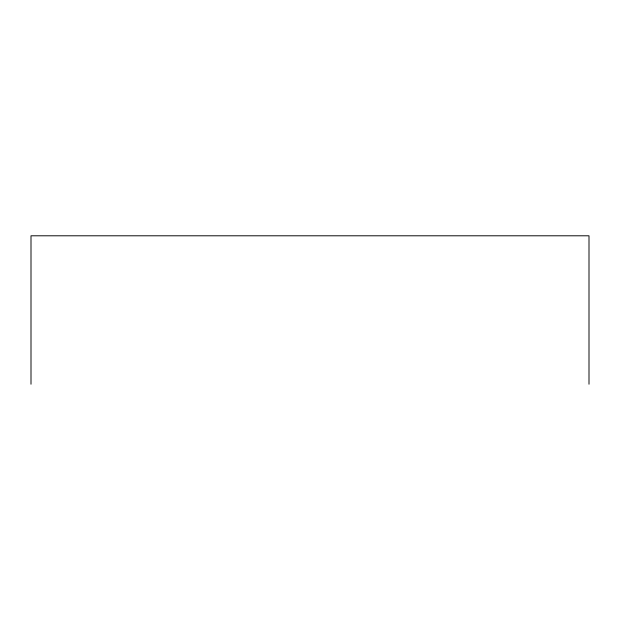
<?xml version="1.0" encoding="UTF-8"?>
<svg xmlns="http://www.w3.org/2000/svg" width="620" height="620" viewBox="0 0 620 620"><rect width="100%" height="100%" fill="white"/><g stroke="black" fill="none" stroke-linecap="round" stroke-linejoin="round"><path stroke-width="0.93" d="M589 384.206L589 235.794L31 235.794L31 384.206"/></g></svg>
